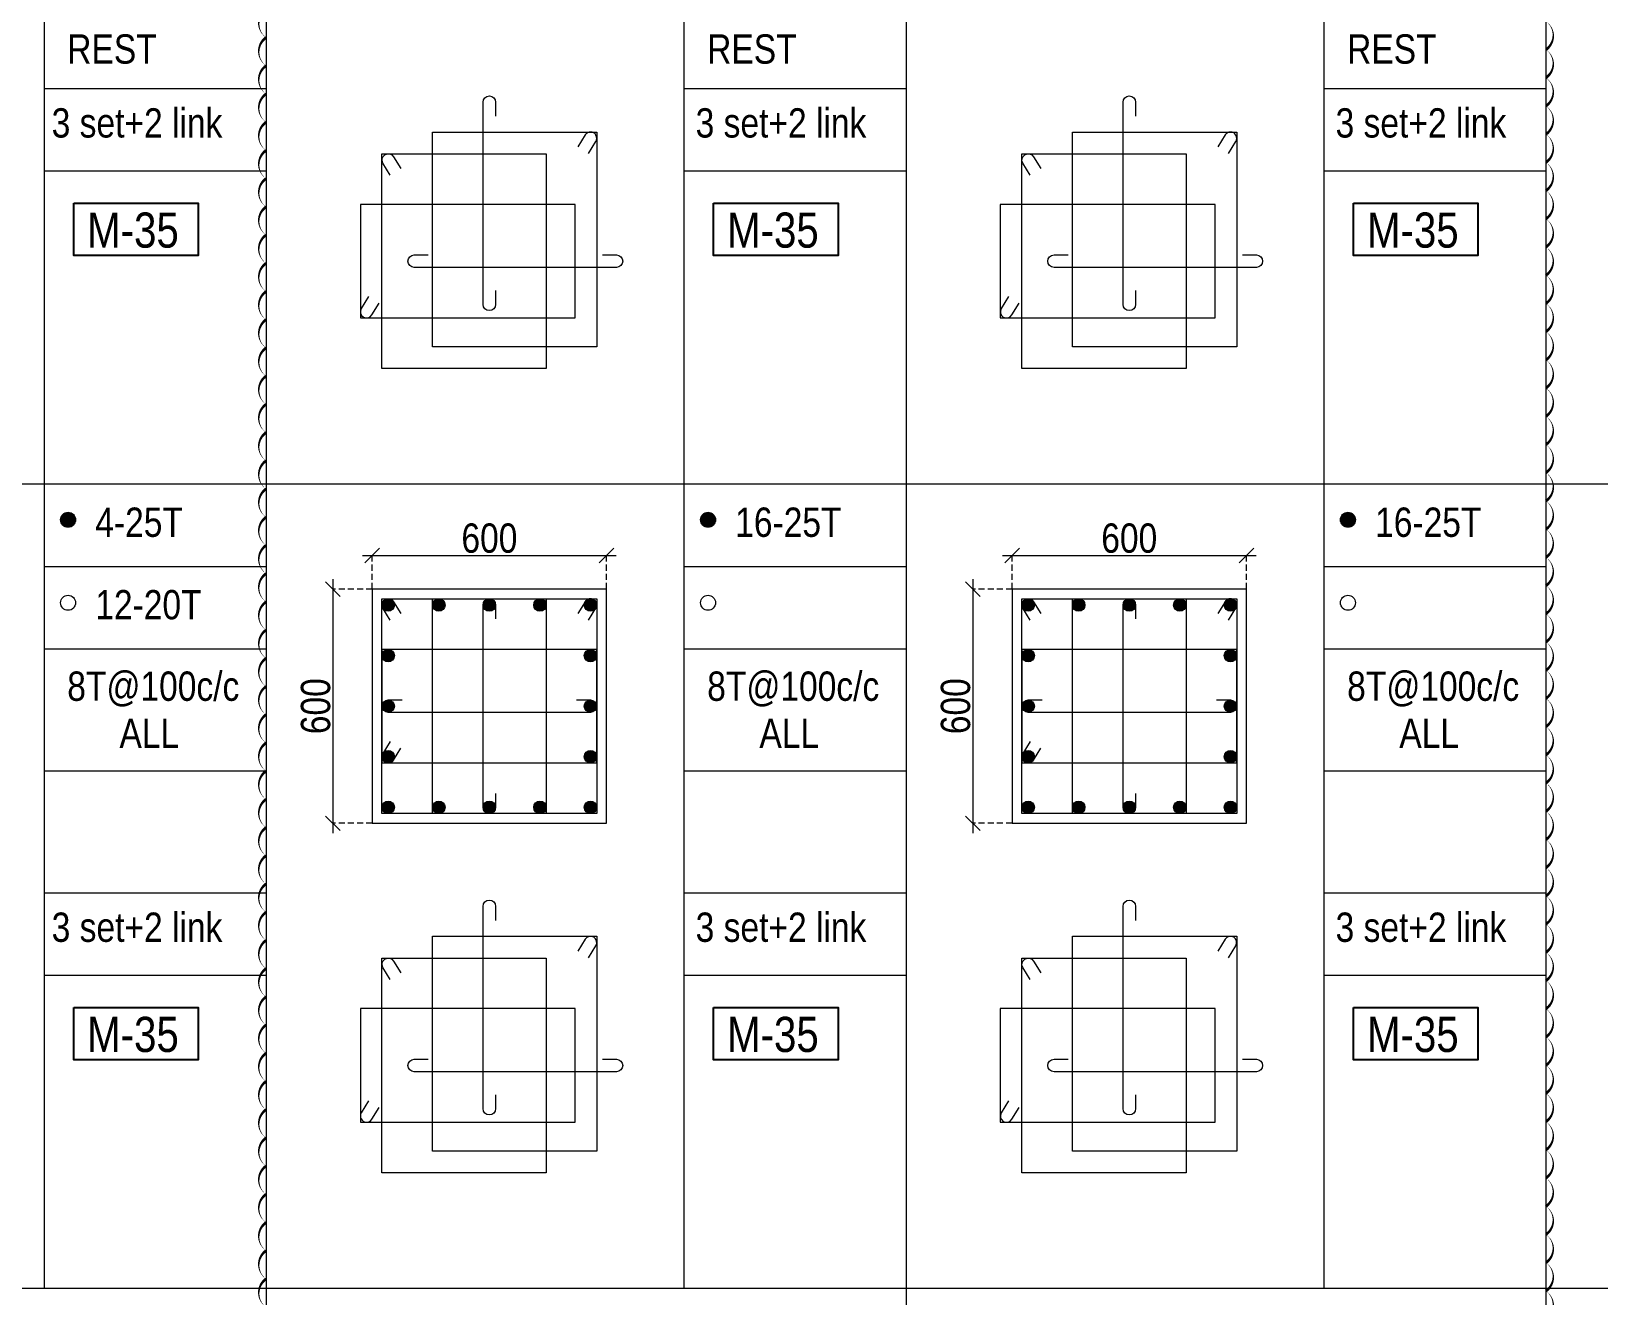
# Model space of a CAD drawing. Header units: millimetres. Extents: x 1112055 to 3390982, y -148532 to 766891.
# Drawn here: x 2304231 to 2320285, y 626940 to 639893 of the extents above; entities that cross this region are included whole.
import ezdxf
from ezdxf.enums import TextEntityAlignment as Align

# ---------------------------------------------------------------- set-up
doc = ezdxf.new("R2010")
doc.units = ezdxf.units.MM
doc.header["$PDMODE"] = 35
doc.header["$PDSIZE"] = -25
doc.linetypes.add('DASHED2', pattern=[0.375, 0.25, -0.125])
doc.linetypes.add('Hidden', pattern=[9.525, 6.35, -3.175])
for name, color, linetype, lineweight in [('B COL. SIZE DIM', 220, 'Continuous', 25), ('B COLSCH', 204, 'Continuous', 20), ('B COLUMN', 1, 'Hidden', 9), ('B P.C.C', 251, 'Continuous', 0), ('B STEEL', 34, 'Continuous', 15)]:
    doc.layers.add(name, color=color, linetype=linetype, lineweight=lineweight)
doc.layers.add('B TEXT', color=7, linetype='Continuous')
doc.styles.add('dim inside', font='romans.shx', dxfattribs={"width": 0.8, "height": 125})
doc.styles.add('SWINC', font='swissc.ttf')
doc.dimstyles.new('dim inside', dxfattribs={"dimtxt": 125, "dimasz": 100, "dimexe": 0, "dimexo": 0, "dimgap": 10, "dimtad": 0, "dimdec": 0, "dimzin": 0, "dimdsep": 46, "dimtxsty": 'dim inside', "dimblk": 'SMALL', "dimcen": 0.09, "dimadec": 0, "dimazin": 0, "dimtfac": 1, "dimtdec": 0, "dimtofl": 0, "dimtmove": 0, "dimatfit": 3, "dimfxl": 1, "dimtolj": 1, "dimtzin": 0, "dimarcsym": 2})

# ---------------------------------------------------------------- blocks, each defined once
blk = doc.blocks.new('_Oblique')
at = {"color": 0, "linetype": 'ByBlock', "lineweight": -2}
blk.add_line((-0.5, -0.5), (0.5, 0.5), dxfattribs=at)
blk = doc.blocks.new('*D3128')
at = {"layer": 'B COL. SIZE DIM', "color": 250, "lineweight": 9, "ltscale": 250, "transparency": 16777216}
blk.add_line((2307623, 634524), (2310223, 634524), dxfattribs=at)
at = {"layer": 'B COL. SIZE DIM', "color": 250, "linetype": 'DASHED2', "lineweight": 9, "ltscale": 250, "transparency": 16777216}
for p, q in [((2307723, 634179), (2307723, 634524)), ((2310123, 634179), (2310123, 634524))]:
    blk.add_line(p, q, dxfattribs=at)
at = {"layer": 'Defpoints', "color": 0, "transparency": 16777216}
for p in [(2310123, 634524), (2307723, 634179), (2310123, 634179)]:
    blk.add_point(p, dxfattribs=at)
at = {"layer": 'B COL. SIZE DIM', "color": 250, "lineweight": 9, "transparency": 16777216, "xscale": 150, "yscale": 150, "zscale": 150, "rotation": 180}
blk.add_blockref('_Oblique', (2307723, 634524), dxfattribs=at)
at = {"layer": 'B COL. SIZE DIM', "color": 250, "lineweight": 9, "transparency": 16777216, "xscale": 150, "yscale": 150, "zscale": 150}
blk.add_blockref('_Oblique', (2310123, 634524), dxfattribs=at)
at = {"layer": 'B COL. SIZE DIM', "color": 6, "transparency": 16777216, "insert": (2308923, 634699), "char_height": 300, "attachment_point": 5, "style": 'SWINC'}
blk.add_mtext('\\A1;600', dxfattribs=at)
blk = doc.blocks.new('*D3129')
at = {"layer": 'B COL. SIZE DIM', "color": 250, "lineweight": 9, "ltscale": 250, "transparency": 16777216}
blk.add_line((2307319, 634279), (2307319, 631679), dxfattribs=at)
at = {"layer": 'B COL. SIZE DIM', "color": 250, "linetype": 'DASHED2', "lineweight": 9, "ltscale": 250, "transparency": 16777216}
for p, q in [((2307723, 634179), (2307319, 634179)), ((2307723, 631779), (2307319, 631779))]:
    blk.add_line(p, q, dxfattribs=at)
at = {"layer": 'Defpoints', "color": 0, "transparency": 16777216}
for p in [(2307723, 634179), (2307319, 631779), (2307723, 631779)]:
    blk.add_point(p, dxfattribs=at)
at = {"layer": 'B COL. SIZE DIM', "color": 250, "lineweight": 9, "transparency": 16777216, "xscale": 150, "yscale": 150, "zscale": 150}
for p, rotation in [((2307319, 634179), 90), ((2307319, 631779), 270)]:
    blk.add_blockref('_Oblique', p, dxfattribs=dict(at, rotation=rotation))
at = {"layer": 'B COL. SIZE DIM', "color": 6, "transparency": 16777216, "insert": (2307144, 632979), "char_height": 300, "attachment_point": 5, "rotation": 90, "style": 'SWINC'}
blk.add_mtext('\\A1;600', dxfattribs=at)
blk = doc.blocks.new('*D3248')
at = {"layer": 'B COL. SIZE DIM', "color": 250, "lineweight": 9, "ltscale": 250, "transparency": 16777216}
blk.add_line((2314177, 634524), (2316777, 634524), dxfattribs=at)
at = {"layer": 'B COL. SIZE DIM', "color": 250, "linetype": 'DASHED2', "lineweight": 9, "ltscale": 250, "transparency": 16777216}
for p, q in [((2314277, 634179), (2314277, 634524)), ((2316677, 634179), (2316677, 634524))]:
    blk.add_line(p, q, dxfattribs=at)
at = {"layer": 'Defpoints', "color": 0, "transparency": 16777216}
for p in [(2316677, 634524), (2314277, 634179), (2316677, 634179)]:
    blk.add_point(p, dxfattribs=at)
at = {"layer": 'B COL. SIZE DIM', "color": 250, "lineweight": 9, "transparency": 16777216, "xscale": 150, "yscale": 150, "zscale": 150, "rotation": 180}
blk.add_blockref('_Oblique', (2314277, 634524), dxfattribs=at)
at = {"layer": 'B COL. SIZE DIM', "color": 250, "lineweight": 9, "transparency": 16777216, "xscale": 150, "yscale": 150, "zscale": 150}
blk.add_blockref('_Oblique', (2316677, 634524), dxfattribs=at)
at = {"layer": 'B COL. SIZE DIM', "color": 6, "transparency": 16777216, "insert": (2315477, 634699), "char_height": 300, "attachment_point": 5, "style": 'SWINC'}
blk.add_mtext('\\A1;600', dxfattribs=at)
blk = doc.blocks.new('*D3249')
at = {"layer": 'B COL. SIZE DIM', "color": 250, "lineweight": 9, "ltscale": 250, "transparency": 16777216}
blk.add_line((2313874, 634279), (2313874, 631679), dxfattribs=at)
at = {"layer": 'B COL. SIZE DIM', "color": 250, "linetype": 'DASHED2', "lineweight": 9, "ltscale": 250, "transparency": 16777216}
for p, q in [((2314277, 634179), (2313874, 634179)), ((2314277, 631779), (2313874, 631779))]:
    blk.add_line(p, q, dxfattribs=at)
at = {"layer": 'Defpoints', "color": 0, "transparency": 16777216}
for p in [(2314277, 634179), (2313874, 631779), (2314277, 631779)]:
    blk.add_point(p, dxfattribs=at)
at = {"layer": 'B COL. SIZE DIM', "color": 250, "lineweight": 9, "transparency": 16777216, "xscale": 150, "yscale": 150, "zscale": 150}
for p, rotation in [((2313874, 634179), 90), ((2313874, 631779), 270)]:
    blk.add_blockref('_Oblique', p, dxfattribs=dict(at, rotation=rotation))
at = {"layer": 'B COL. SIZE DIM', "color": 6, "transparency": 16777216, "insert": (2313699, 632979), "char_height": 300, "attachment_point": 5, "rotation": 90, "style": 'SWINC'}
blk.add_mtext('\\A1;600', dxfattribs=at)

msp = doc.modelspace()

# ---------------------------------------------------------------- hatches: boundary and pattern name
at = {"layer": 'B STEEL', "lineweight": 9, "ltscale": 0.5}
h = msp.add_hatch(color=34, dxfattribs=at)
edge = h.paths.add_edge_path()
edge.add_arc((2304607.4, 634888.4), 76.8, 0, 360)
h = msp.add_hatch(color=34, dxfattribs=at)
edge = h.paths.add_edge_path()
edge.add_arc((2311162.2, 634888.4), 76.8, 0, 360)
h = msp.add_hatch(color=34, dxfattribs=at)
edge = h.paths.add_edge_path()
edge.add_arc((2317717.1, 634888.4), 76.8, 0, 360)
h = msp.add_hatch(color=34, dxfattribs=at)
edge = h.paths.add_edge_path()
edge.add_arc((2307886.6, 634015.2), 64, 0, 360)
h = msp.add_hatch(color=34, dxfattribs=at)
edge = h.paths.add_edge_path()
edge.add_arc((2308404.6, 634015.2), 64, 180, 540, ccw=False)
h = msp.add_hatch(color=34, dxfattribs=at)
edge = h.paths.add_edge_path()
edge.add_arc((2308922.5, 634015.2), 64, 180, 540, ccw=False)
h = msp.add_hatch(color=34, dxfattribs=at)
edge = h.paths.add_edge_path()
edge.add_arc((2309440.5, 634015.2), 64, 180, 540, ccw=False)
h = msp.add_hatch(color=34, dxfattribs=at)
edge = h.paths.add_edge_path()
edge.add_arc((2309958.5, 634015.2), 64, 180, 540, ccw=False)
h = msp.add_hatch(color=34, dxfattribs=at)
edge = h.paths.add_edge_path()
edge.add_arc((2314441.4, 634015.2), 64, 0, 360)
h = msp.add_hatch(color=34, dxfattribs=at)
edge = h.paths.add_edge_path()
edge.add_arc((2314959.4, 634015.2), 64, 180, 540, ccw=False)
h = msp.add_hatch(color=34, dxfattribs=at)
edge = h.paths.add_edge_path()
edge.add_arc((2315477.4, 634015.2), 64, 180, 540, ccw=False)
h = msp.add_hatch(color=34, dxfattribs=at)
edge = h.paths.add_edge_path()
edge.add_arc((2315995.4, 634015.2), 64, 180, 540, ccw=False)
h = msp.add_hatch(color=34, dxfattribs=at)
edge = h.paths.add_edge_path()
edge.add_arc((2316513.4, 634015.2), 64, 180, 540, ccw=False)
h = msp.add_hatch(color=34, dxfattribs=at)
edge = h.paths.add_edge_path()
edge.add_arc((2307886.6, 633497.2), 64, 180, 540, ccw=False)
h = msp.add_hatch(color=34, dxfattribs=at)
edge = h.paths.add_edge_path()
edge.add_arc((2309958.5, 633497.2), 64, 180, 540, ccw=False)
h = msp.add_hatch(color=34, dxfattribs=at)
edge = h.paths.add_edge_path()
edge.add_arc((2314441.4, 633497.2), 64, 180, 540, ccw=False)
h = msp.add_hatch(color=34, dxfattribs=at)
edge = h.paths.add_edge_path()
edge.add_arc((2316513.4, 633497.2), 64, 180, 540, ccw=False)
h = msp.add_hatch(color=34, dxfattribs=at)
edge = h.paths.add_edge_path()
edge.add_arc((2307886.6, 632979.3), 64, 180, 540, ccw=False)
h = msp.add_hatch(color=34, dxfattribs=at)
edge = h.paths.add_edge_path()
edge.add_arc((2309958.5, 632979.3), 64, 180, 540, ccw=False)
h = msp.add_hatch(color=34, dxfattribs=at)
edge = h.paths.add_edge_path()
edge.add_arc((2314441.4, 632979.3), 64, 180, 540, ccw=False)
h = msp.add_hatch(color=34, dxfattribs=at)
edge = h.paths.add_edge_path()
edge.add_arc((2316513.4, 632979.3), 64, 180, 540, ccw=False)
h = msp.add_hatch(color=34, dxfattribs=at)
edge = h.paths.add_edge_path()
edge.add_arc((2307886.6, 632461.3), 64, 180, 540, ccw=False)
h = msp.add_hatch(color=34, dxfattribs=at)
edge = h.paths.add_edge_path()
edge.add_arc((2309958.5, 632461.3), 64, 180, 540, ccw=False)
h = msp.add_hatch(color=34, dxfattribs=at)
edge = h.paths.add_edge_path()
edge.add_arc((2314441.4, 632461.3), 64, 180, 540, ccw=False)
h = msp.add_hatch(color=34, dxfattribs=at)
edge = h.paths.add_edge_path()
edge.add_arc((2316513.4, 632461.3), 64, 180, 540, ccw=False)
h = msp.add_hatch(color=34, dxfattribs=at)
edge = h.paths.add_edge_path()
edge.add_arc((2307886.6, 631943.3), 64, 0, 360, ccw=False)
h = msp.add_hatch(color=34, dxfattribs=at)
edge = h.paths.add_edge_path()
edge.add_arc((2308404.6, 631943.3), 64, 180, 540, ccw=False)
h = msp.add_hatch(color=34, dxfattribs=at)
edge = h.paths.add_edge_path()
edge.add_arc((2308922.5, 631943.3), 64, 180, 540, ccw=False)
h = msp.add_hatch(color=34, dxfattribs=at)
edge = h.paths.add_edge_path()
edge.add_arc((2309440.5, 631943.3), 64, 180, 540, ccw=False)
h = msp.add_hatch(color=34, dxfattribs=at)
edge = h.paths.add_edge_path()
edge.add_arc((2309958.5, 631943.3), 64, -180, 180)
h = msp.add_hatch(color=34, dxfattribs=at)
edge = h.paths.add_edge_path()
edge.add_arc((2314441.4, 631943.3), 64, 0, 360, ccw=False)
h = msp.add_hatch(color=34, dxfattribs=at)
edge = h.paths.add_edge_path()
edge.add_arc((2314959.4, 631943.3), 64, 180, 540, ccw=False)
h = msp.add_hatch(color=34, dxfattribs=at)
edge = h.paths.add_edge_path()
edge.add_arc((2315477.4, 631943.3), 64, 180, 540, ccw=False)
h = msp.add_hatch(color=34, dxfattribs=at)
edge = h.paths.add_edge_path()
edge.add_arc((2315995.4, 631943.3), 64, 180, 540, ccw=False)
h = msp.add_hatch(color=34, dxfattribs=at)
edge = h.paths.add_edge_path()
edge.add_arc((2316513.4, 631943.3), 64, -180, 180)

# ---------------------------------------------------------------- linework, layer by layer
at = {"layer": 'B COLSCH', "color": 250, "lineweight": 0}
for p, q in [((2304361.1, 676456), (2304361.1, 627016.9)), ((2306635.5, 676456), (2306635.5, 618141.8)), ((2313190.3, 676456), (2313190.3, 618141.8)), ((2317470.8, 676456), (2317470.8, 627016.9)), ((2319745.2, 676456), (2319745.2, 618141.8)), ((2310916, 668216.1), (2310916, 627016.9)), ((2304361.1, 639307), (2306635.5, 639307)), ((2310916, 639307), (2313190.3, 639307)), ((2317470.8, 639307), (2319745.2, 639307)), ((2304361.1, 638462), (2306635.5, 638462)), ((2310916, 638462), (2313190.3, 638462)), ((2317470.8, 638462), (2319745.2, 638462)), ((2203002.6, 635256.7), (2375997.6, 635256.7)), ((2304361.1, 634411.7), (2306635.5, 634411.7)), ((2310916, 634411.7), (2313190.3, 634411.7)), ((2317470.8, 634411.7), (2319745.2, 634411.7)), ((2304361.1, 633566.7), (2306635.5, 633566.7)), ((2310916, 633566.7), (2313190.3, 633566.7)), ((2317470.8, 633566.7), (2319745.2, 633566.7)), ((2304361.1, 632317), (2306635.5, 632317)), ((2310916, 632317), (2313190.3, 632317)), ((2317470.8, 632317), (2319745.2, 632317)), ((2304361.1, 631067.2), (2306635.5, 631067.2)), ((2310916, 631067.2), (2313190.3, 631067.2)), ((2317470.8, 631067.2), (2319745.2, 631067.2)), ((2304361.1, 630222.2), (2306635.5, 630222.2)), ((2310916, 630222.2), (2313190.3, 630222.2)), ((2317470.8, 630222.2), (2319745.2, 630222.2)), ((2203002.6, 627016.9), (2375997.6, 627016.9))]:
    msp.add_line(p, q, dxfattribs=at)
at = {"layer": 'B COLUMN', "color": 1, "linetype": 'ByBlock', "lineweight": 20}
for points in [[(2307722.5, 631779.3), (2310122.5, 631779.3), (2310122.5, 634179.3), (2307722.5, 634179.3)], [(2314277.4, 631779.3), (2316677.4, 631779.3), (2316677.4, 634179.3), (2314277.4, 634179.3)]]:
    msp.add_lwpolyline(points, close=True, dxfattribs=at)
at = {"layer": 'B P.C.C', "color": 3, "lineweight": 0}
for points in [[(2306635.5, 626822.7, 0, 28.9, -0.5205671), (2306635.5, 627111.7, 0, 28.9, -0.5205671), (2306635.5, 627400.8, 0, 28.9, -0.5205671), (2306635.5, 627689.8, 0, 28.9, -0.5205671), (2306635.5, 627978.8, 0, 28.9, -0.5205671), (2306635.5, 628267.9, 0, 28.9, -0.5205671), (2306635.5, 628556.9, 0, 28.9, -0.5205671), (2306635.5, 628845.9, 0, 28.9, -0.5205671), (2306635.5, 629135, 0, 28.9, -0.5205671), (2306635.5, 629424, 0, 28.9, -0.5205671), (2306635.5, 629713, 0, 28.9, -0.5205671), (2306635.5, 630002, 0, 28.9, -0.5205671), (2306635.5, 630291.1, 0, 28.9, -0.5205671), (2306635.5, 630580.1, 0, 28.9, -0.5205671), (2306635.5, 630869.1, 0, 28.9, -0.5205671), (2306635.5, 631158.2, 0, 28.9, -0.5205671), (2306635.5, 631447.2, 0, 28.9, -0.5205671), (2306635.5, 631736.2, 0, 28.9, -0.5205671), (2306635.5, 632025.3, 0, 28.9, -0.5205671), (2306635.5, 632314.3, 0, 28.9, -0.5205671), (2306635.5, 632603.3, 0, 28.9, -0.5205671), (2306635.5, 632892.3, 0, 28.9, -0.5205671), (2306635.5, 633181.4, 0, 28.9, -0.5205671), (2306635.5, 633470.4, 0, 28.9, -0.5205671), (2306635.5, 633759.4, 0, 28.9, -0.5205671), (2306635.5, 634048.5, 0, 28.9, -0.5205671), (2306635.5, 634337.5, 0, 28.9, -0.5205671), (2306635.5, 634626.5, 0, 28.9, -0.5205671), (2306635.5, 634915.6, 0, 28.9, -0.5205671), (2306635.5, 635204.6, 0, 28.9, -0.5205671), (2306635.5, 635493.6, 0, 28.9, -0.5205671), (2306635.5, 635782.6, 0, 28.9, -0.5205671), (2306635.5, 636071.7, 0, 28.9, -0.5205671), (2306635.5, 636360.7, 0, 28.9, -0.5205671), (2306635.5, 636649.7, 0, 28.9, -0.5205671), (2306635.5, 636938.8, 0, 28.9, -0.5205671), (2306635.5, 637227.8, 0, 28.9, -0.5205671), (2306635.5, 637516.8, 0, 28.9, -0.5205671), (2306635.5, 637805.9, 0, 28.9, -0.5205671), (2306635.5, 638094.9, 0, 28.9, -0.5205671), (2306635.5, 638383.9, 0, 28.9, -0.5205671), (2306635.5, 638672.9, 0, 28.9, -0.5205671), (2306635.5, 638962, 0, 28.9, -0.5205671), (2306635.5, 639251, 0, 28.9, -0.5205671), (2306635.5, 639540, 0, 28.9, -0.5205671), (2306635.5, 639829.1, 0, 28.9, -0.5205671), (2306635.5, 640118.1, 0, 28.9, -0.5205671)], [(2319745.2, 639994.6, 0, 28.9, -0.5205671), (2319745.2, 639705.5, 0, 28.9, -0.5205671), (2319745.2, 639416.5, 0, 28.9, -0.5205671), (2319745.2, 639127.5, 0, 28.9, -0.5205671), (2319745.2, 638838.4, 0, 28.9, -0.5205671), (2319745.2, 638549.4, 0, 28.9, -0.5205671), (2319745.2, 638260.4, 0, 28.9, -0.5205671), (2319745.2, 637971.4, 0, 28.9, -0.5205671), (2319745.2, 637682.3, 0, 28.9, -0.5205671), (2319745.2, 637393.3, 0, 28.9, -0.5205671), (2319745.2, 637104.3, 0, 28.9, -0.5205671), (2319745.2, 636815.2, 0, 28.9, -0.5205671), (2319745.2, 636526.2, 0, 28.9, -0.5205671), (2319745.2, 636237.2, 0, 28.9, -0.5205671), (2319745.2, 635948.1, 0, 28.9, -0.5205671), (2319745.2, 635659.1, 0, 28.9, -0.5205671), (2319745.2, 635370.1, 0, 28.9, -0.5205671), (2319745.2, 635081.1, 0, 28.9, -0.5205671), (2319745.2, 634792, 0, 28.9, -0.5205671), (2319745.2, 634503, 0, 28.9, -0.5205671), (2319745.2, 634214, 0, 28.9, -0.5205671), (2319745.2, 633924.9, 0, 28.9, -0.5205671), (2319745.2, 633635.9, 0, 28.9, -0.5205671), (2319745.2, 633346.9, 0, 28.9, -0.5205671), (2319745.2, 633057.8, 0, 28.9, -0.5205671), (2319745.2, 632768.8, 0, 28.9, -0.5205671), (2319745.2, 632479.8, 0, 28.9, -0.5205671), (2319745.2, 632190.8, 0, 28.9, -0.5205671), (2319745.2, 631901.7, 0, 28.9, -0.5205671), (2319745.2, 631612.7, 0, 28.9, -0.5205671), (2319745.2, 631323.7, 0, 28.9, -0.5205671), (2319745.2, 631034.6, 0, 28.9, -0.5205671), (2319745.2, 630745.6, 0, 28.9, -0.5205671), (2319745.2, 630456.6, 0, 28.9, -0.5205671), (2319745.2, 630167.5, 0, 28.9, -0.5205671), (2319745.2, 629878.5, 0, 28.9, -0.5205671), (2319745.2, 629589.5, 0, 28.9, -0.5205671), (2319745.2, 629300.5, 0, 28.9, -0.5205671), (2319745.2, 629011.4, 0, 28.9, -0.5205671), (2319745.2, 628722.4, 0, 28.9, -0.5205671), (2319745.2, 628433.4, 0, 28.9, -0.5205671), (2319745.2, 628144.3, 0, 28.9, -0.5205671), (2319745.2, 627855.3, 0, 28.9, -0.5205671), (2319745.2, 627566.3, 0, 28.9, -0.5205671), (2319745.2, 627277.3, 0, 28.9, -0.5205671), (2319745.2, 626988.2, 0, 28.9, -0.5205671), (2319745.2, 626699.2, 0, 28.9, -0.5205671)]]:
    msp.add_lwpolyline(points, format="xyseb", dxfattribs=at)
at = {"layer": 'B STEEL', "color": 34, "lineweight": 9, "ltscale": 0.5}
for points in [[(2308986.6, 637238.3), (2308986.6, 637095.6, -1), (2308858.5, 637095.6), (2308858.5, 639167.6, -1), (2308986.6, 639167.6), (2308986.6, 639024.9)], [(2315541.4, 637238.3), (2315541.4, 637095.6, -1), (2315413.4, 637095.6), (2315413.4, 639167.6, -1), (2315541.4, 639167.6), (2315541.4, 639024.9)], [(2309938.3, 638642.3), (2310013, 638763.8, 1), (2309904, 638830.9), (2309829.2, 638709.4)], [(2316493.2, 638642.3), (2316567.9, 638763.8, 1), (2316458.9, 638830.9), (2316384.1, 638709.4)], [(2307906.8, 638419.2), (2307832, 638540.7, -1), (2307941.1, 638607.8), (2308015.9, 638486.3)], [(2314461.7, 638419.2), (2314386.9, 638540.7, -1), (2314496, 638607.8), (2314570.7, 638486.3)], [(2310081.5, 637602.3), (2310224.1, 637602.3, -1), (2310224.1, 637474.2), (2308152.1, 637474.2, -1), (2308152.1, 637602.3), (2308294.8, 637602.3)], [(2316636.3, 637602.3), (2316779, 637602.3, -1), (2316779, 637474.2), (2314707, 637474.2, -1), (2314707, 637602.3), (2314849.7, 637602.3)], [(2307685.5, 637175.3), (2307610.8, 637053.8, 1), (2307719.8, 636986.7), (2307794.6, 637108.2)], [(2314240.4, 637175.3), (2314165.6, 637053.8, 1), (2314274.7, 636986.7), (2314349.4, 637108.2)], [(2307906.8, 633860.2), (2307832, 633981.7, -1), (2307941.1, 634048.8), (2308015.9, 633927.3)], [(2308986.6, 632085.9), (2308986.6, 631943.3, -1), (2308858.5, 631943.3), (2308858.5, 634015.2, -1), (2308986.6, 634015.2), (2308986.6, 633872.6)], [(2309938.3, 633860.2), (2310013, 633981.7, 1), (2309904, 634048.8), (2309829.2, 633927.3)], [(2314461.7, 633860.2), (2314386.9, 633981.7, -1), (2314496, 634048.8), (2314570.7, 633927.3)], [(2315541.4, 632085.9), (2315541.4, 631943.3, -1), (2315413.4, 631943.3), (2315413.4, 634015.2, -1), (2315541.4, 634015.2), (2315541.4, 633872.6)], [(2316493.2, 633860.2), (2316567.9, 633981.7, 1), (2316458.9, 634048.8), (2316384.1, 633927.3)], [(2309815.9, 633043.3), (2309958.5, 633043.3, -1), (2309958.5, 632915.2), (2307886.6, 632915.2, -1), (2307886.6, 633043.3), (2308029.2, 633043.3)], [(2316370.8, 633043.3), (2316513.4, 633043.3, -1), (2316513.4, 632915.2), (2314441.4, 632915.2, -1), (2314441.4, 633043.3), (2314584.1, 633043.3)], [(2307906.8, 632616.3), (2307832, 632494.8, 1), (2307941.1, 632427.7), (2308015.9, 632549.2)], [(2314461.7, 632616.3), (2314386.9, 632494.8, 1), (2314496, 632427.7), (2314570.7, 632549.2)], [(2308986.6, 628998.4), (2308986.6, 628855.8, -1), (2308858.5, 628855.8), (2308858.5, 630927.7, -1), (2308986.6, 630927.7), (2308986.6, 630785.1)], [(2315541.4, 628998.4), (2315541.4, 628855.8, -1), (2315413.4, 628855.8), (2315413.4, 630927.7, -1), (2315541.4, 630927.7), (2315541.4, 630785.1)], [(2309938.3, 630402.4), (2310013, 630523.9, 1), (2309904, 630591), (2309829.2, 630469.5)], [(2316493.2, 630402.4), (2316567.9, 630523.9, 1), (2316458.9, 630591), (2316384.1, 630469.5)], [(2307906.8, 630179.4), (2307832, 630300.8, -1), (2307941.1, 630367.9), (2308015.9, 630246.5)], [(2314461.7, 630179.4), (2314386.9, 630300.8, -1), (2314496, 630367.9), (2314570.7, 630246.5)], [(2310081.5, 629362.4), (2310224.1, 629362.4, -1), (2310224.1, 629234.4), (2308152.1, 629234.4, -1), (2308152.1, 629362.4), (2308294.8, 629362.4)], [(2316636.3, 629362.4), (2316779, 629362.4, -1), (2316779, 629234.4), (2314707, 629234.4, -1), (2314707, 629362.4), (2314849.7, 629362.4)], [(2307685.5, 628935.5), (2307610.8, 628814, 1), (2307719.8, 628746.9), (2307794.6, 628868.3)], [(2314240.4, 628935.5), (2314165.6, 628814, 1), (2314274.7, 628746.9), (2314349.4, 628868.3)]]:
    msp.add_lwpolyline(points, format="xyb", dxfattribs=at)
for points in [[(2310022.5, 638861.3), (2310022.5, 636661.3), (2308340.5, 636661.3), (2308340.5, 638861.3)], [(2316577.4, 638861.3), (2316577.4, 636661.3), (2314895.4, 636661.3), (2314895.4, 638861.3)], [(2309504.6, 638638.3), (2309504.6, 636438.3), (2307822.5, 636438.3), (2307822.5, 638638.3)], [(2316059.4, 638638.3), (2316059.4, 636438.3), (2314377.4, 636438.3), (2314377.4, 638638.3)], [(2307601.3, 636956.2), (2309801.3, 636956.2), (2309801.3, 638120.3), (2307601.3, 638120.3)], [(2314156.1, 636956.2), (2316356.1, 636956.2), (2316356.1, 638120.3), (2314156.1, 638120.3)], [(2309504.6, 634079.3), (2309504.6, 631879.3), (2307822.5, 631879.3), (2307822.5, 634079.3)], [(2310022.5, 634079.3), (2310022.5, 631879.3), (2308340.5, 631879.3), (2308340.5, 634079.3)], [(2316059.4, 634079.3), (2316059.4, 631879.3), (2314377.4, 631879.3), (2314377.4, 634079.3)], [(2316577.4, 634079.3), (2316577.4, 631879.3), (2314895.4, 631879.3), (2314895.4, 634079.3)], [(2307822.5, 632397.2), (2310022.5, 632397.2), (2310022.5, 633561.3), (2307822.5, 633561.3)], [(2314377.4, 632397.2), (2316577.4, 632397.2), (2316577.4, 633561.3), (2314377.4, 633561.3)], [(2310022.5, 630621.5), (2310022.5, 628421.5), (2308340.5, 628421.5), (2308340.5, 630621.5)], [(2316577.4, 630621.5), (2316577.4, 628421.5), (2314895.4, 628421.5), (2314895.4, 630621.5)], [(2309504.6, 630398.4), (2309504.6, 628198.4), (2307822.5, 628198.4), (2307822.5, 630398.4)], [(2316059.4, 630398.4), (2316059.4, 628198.4), (2314377.4, 628198.4), (2314377.4, 630398.4)], [(2307601.3, 628716.4), (2309801.3, 628716.4), (2309801.3, 629880.4), (2307601.3, 629880.4)], [(2314156.1, 628716.4), (2316356.1, 628716.4), (2316356.1, 629880.4), (2314156.1, 629880.4)]]:
    msp.add_lwpolyline(points, close=True, dxfattribs=at)
for centre, radius in [((2304607.4, 634888.4), 76.8), ((2311162.2, 634888.4), 76.8), ((2317717.1, 634888.4), 76.8), ((2304607.4, 634038.1), 76.8), ((2307886.6, 634015.2), 64), ((2308404.6, 634015.2), 64), ((2308922.5, 634015.2), 64), ((2309440.5, 634015.2), 64), ((2309958.5, 634015.2), 64), ((2311162.2, 634038.1), 76.8), ((2314441.4, 634015.2), 64), ((2314959.4, 634015.2), 64), ((2315477.4, 634015.2), 64), ((2315995.4, 634015.2), 64), ((2316513.4, 634015.2), 64), ((2317717.1, 634038.1), 76.8), ((2307886.6, 633497.2), 64), ((2309958.5, 633497.2), 64), ((2314441.4, 633497.2), 64), ((2316513.4, 633497.2), 64), ((2307886.6, 632979.3), 64), ((2309958.5, 632979.3), 64), ((2314441.4, 632979.3), 64), ((2316513.4, 632979.3), 64), ((2307886.6, 632461.3), 64), ((2309958.5, 632461.3), 64), ((2314441.4, 632461.3), 64), ((2316513.4, 632461.3), 64), ((2307886.6, 631943.3), 64), ((2308404.6, 631943.3), 64), ((2308922.5, 631943.3), 64), ((2309440.5, 631943.3), 64), ((2309958.5, 631943.3), 64), ((2314441.4, 631943.3), 64), ((2314959.4, 631943.3), 64), ((2315477.4, 631943.3), 64), ((2315995.4, 631943.3), 64), ((2316513.4, 631943.3), 64)]:
    msp.add_circle(centre, radius, dxfattribs=at)
at = {"layer": 'B TEXT', "color": 1}
for points in [[(2304664.7, 638133), (2305939.3, 638133), (2305939.3, 637595), (2304664.7, 637595)], [(2311219.6, 638133), (2312494.2, 638133), (2312494.2, 637595), (2311219.6, 637595)], [(2317774.5, 638133), (2319049.1, 638133), (2319049.1, 637595), (2317774.5, 637595)], [(2304664.7, 629893.2), (2305939.3, 629893.2), (2305939.3, 629355.2), (2304664.7, 629355.2)], [(2311219.6, 629893.2), (2312494.2, 629893.2), (2312494.2, 629355.2), (2311219.6, 629355.2)], [(2317774.5, 629893.2), (2319049.1, 629893.2), (2319049.1, 629355.2), (2317774.5, 629355.2)]]:
    msp.add_lwpolyline(points, close=True, dxfattribs=at)

# ---------------------------------------------------------------- texts
at = {"layer": 'B TEXT', "style": 'SWINC'}
for s, p in [('REST', (2304598.9, 639561.6)), ('REST', (2311153.8, 639561.6)), ('REST', (2317708.7, 639561.6)), ('3 set+2 link', (2304439.3, 638804.6)), ('3 set+2 link', (2311035.5, 638804.6)), ('3 set+2 link', (2317590.4, 638804.6)), ('4-25T', (2304885.9, 634713.9)), ('16-25T', (2311440.8, 634713.9)), ('16-25T', (2317995.6, 634713.9)), ('12-20T', (2304885.9, 633868.9)), ('8T@100c/c', (2304598.9, 633034)), ('8T@100c/c', (2311153.8, 633034)), ('8T@100c/c', (2317708.7, 633034)), ('ALL', (2305133.7, 632552.2)), ('ALL', (2311688.6, 632552.2)), ('ALL', (2318243.4, 632552.2)), ('3 set+2 link', (2304439.3, 630564.7)), ('3 set+2 link', (2311035.5, 630564.7)), ('3 set+2 link', (2317590.4, 630564.7))]:
    msp.add_text(s, height=300, dxfattribs=at).set_placement(p)
at = {"layer": 'B TEXT', "color": 1, "style": 'SWINC'}
for p in [(2304802.1, 637568.5), (2311357, 637568.5), (2317911.9, 637568.5), (2304802.1, 629328.6), (2311357, 629328.6), (2317911.9, 629328.6)]:
    msp.add_text('M-35', height=360, dxfattribs=at).set_placement(p, align=Align.BOTTOM_LEFT)

# ---------------------------------------------------------------- dimensions: what is measured, and where the dimension line sits
at = {"layer": 'B COL. SIZE DIM', "color": 250, "ltscale": 250}
for base, p1, p2, picture, middle in [((2310122.5, 634524.2), (2307722.5, 634179.3), (2310122.5, 634179.3), '*D3128', (2308922.5, 634699.2)), ((2316677.4, 634524.2), (2314277.4, 634179.3), (2316677.4, 634179.3), '*D3248', (2315477.4, 634699.2))]:
    dim = msp.add_linear_dim(base=base, p1=p1, p2=p2, dimstyle='dim inside', override={"dimtxt": 300, "dimasz": 150, "dimgap": 25, "dimtad": 3, "dimlfac": 0.25, "dimtxsty": 'SWINC', "dimblk1": 'Oblique', "dimblk2": 'Oblique', "dimsah": 1, "dimdle": 100, "dimclrd": 250, "dimclre": 250, "dimclrt": 6, "dimfxl": 1000, "dimlwd": 9, "dimlwe": 9}, dxfattribs=at)
    dim.commit()
    dim.dimension.update_dxf_attribs({"geometry": picture, "text_midpoint": middle})
for base, p1, p2, picture, middle in [((2307318.7, 631779.3), (2307722.5, 634179.3), (2307722.5, 631779.3), '*D3129', (2307143.7, 632979.3)), ((2313873.5, 631779.3), (2314277.4, 634179.3), (2314277.4, 631779.3), '*D3249', (2313698.5, 632979.3))]:
    dim = msp.add_linear_dim(base=base, p1=p1, p2=p2, angle=90, dimstyle='dim inside', override={"dimtxt": 300, "dimasz": 150, "dimgap": 25, "dimtad": 3, "dimlfac": 0.25, "dimtxsty": 'SWINC', "dimblk1": 'Oblique', "dimblk2": 'Oblique', "dimsah": 1, "dimdle": 100, "dimclrd": 250, "dimclre": 250, "dimclrt": 6, "dimfxl": 1000, "dimlwd": 9, "dimlwe": 9}, dxfattribs=at)
    dim.commit()
    dim.dimension.update_dxf_attribs({"geometry": picture, "text_midpoint": middle})

doc.saveas('drawing.dxf')
